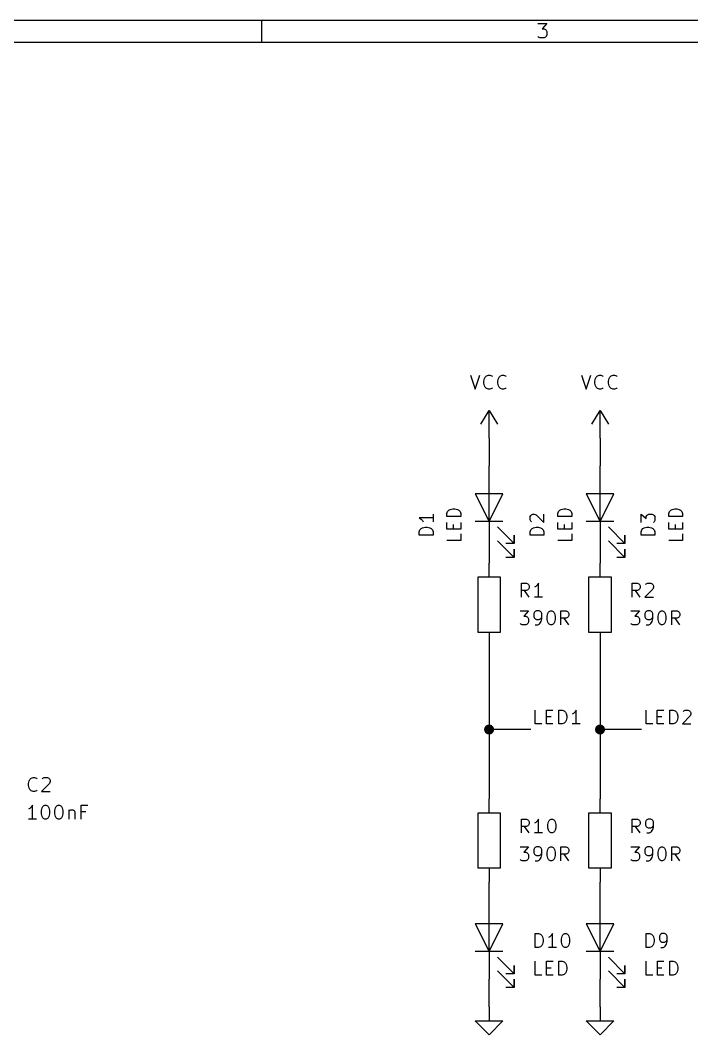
# Model space of a CAD drawing. Extents: x 0.4 to 11.3, y -7.9 to -0.4.
# Drawn here: x 3.459 to 5.881, y -4.05 to -0.394 of the extents above; entities that cross this region are included whole.
import ezdxf

# ---------------------------------------------------------------- set-up
doc = ezdxf.new("R2010")
doc.units = 0
doc.header["$MEASUREMENT"] = 0
for name, color, linetype in [('CYAN2', 4, 'CONTINUOUS'), ('GRAY1', 251, 'CONTINUOUS'), ('GREEN3', 91, 'CONTINUOUS'), ('RED2', 1, 'CONTINUOUS')]:
    doc.layers.add(name, color=color, linetype=linetype)

msp = doc.modelspace()

# ---------------------------------------------------------------- linework, layer by layer
at = {"layer": 'CYAN2', "linetype": 'CONTINUOUS'}
for p, q in [((5.0833, -1.6728), (5.1, -1.7228)), ((5.1, -1.7228), (5.1167, -1.6728)), ((5.1333, -1.6847), (5.1357, -1.6799)), ((5.1357, -1.6799), (5.1405, -1.6752)), ((5.1405, -1.6752), (5.1476, -1.6728)), ((5.1476, -1.6728), (5.1524, -1.6728)), ((5.1524, -1.6728), (5.1595, -1.6752)), ((5.1595, -1.6752), (5.1619, -1.6776)), ((5.1833, -1.6847), (5.1857, -1.6799)), ((5.1857, -1.6799), (5.1905, -1.6752)), ((5.1905, -1.6752), (5.1976, -1.6728)), ((5.1976, -1.6728), (5.2024, -1.6728)), ((5.2024, -1.6728), (5.2095, -1.6752)), ((5.2095, -1.6752), (5.2119, -1.6776)), ((5.4833, -1.6728), (5.5, -1.7228)), ((5.5, -1.7228), (5.5167, -1.6728)), ((5.5333, -1.6847), (5.5357, -1.6799)), ((5.5357, -1.6799), (5.5405, -1.6752)), ((5.5405, -1.6752), (5.5476, -1.6728)), ((5.5476, -1.6728), (5.5524, -1.6728)), ((5.5524, -1.6728), (5.5595, -1.6752)), ((5.5595, -1.6752), (5.5619, -1.6776)), ((5.5833, -1.6847), (5.5857, -1.6799)), ((5.5857, -1.6799), (5.5905, -1.6752)), ((5.5905, -1.6752), (5.5976, -1.6728)), ((5.5976, -1.6728), (5.6024, -1.6728)), ((5.6024, -1.6728), (5.6095, -1.6752)), ((5.6095, -1.6752), (5.6119, -1.6776)), ((5.131, -1.6942), (5.1333, -1.6847)), ((5.131, -1.7014), (5.131, -1.6942)), ((5.1333, -1.7109), (5.131, -1.7014)), ((5.1357, -1.7157), (5.1333, -1.7109)), ((5.1405, -1.7204), (5.1357, -1.7157)), ((5.1619, -1.718), (5.1595, -1.7204)), ((5.181, -1.6942), (5.1833, -1.6847)), ((5.181, -1.7014), (5.181, -1.6942)), ((5.1833, -1.7109), (5.181, -1.7014)), ((5.1857, -1.7157), (5.1833, -1.7109)), ((5.1905, -1.7204), (5.1857, -1.7157)), ((5.2119, -1.718), (5.2095, -1.7204)), ((5.531, -1.6942), (5.5333, -1.6847)), ((5.531, -1.7014), (5.531, -1.6942)), ((5.5333, -1.7109), (5.531, -1.7014)), ((5.5357, -1.7157), (5.5333, -1.7109)), ((5.5405, -1.7204), (5.5357, -1.7157)), ((5.5619, -1.718), (5.5595, -1.7204)), ((5.581, -1.6942), (5.5833, -1.6847)), ((5.581, -1.7014), (5.581, -1.6942)), ((5.5833, -1.7109), (5.581, -1.7014)), ((5.5857, -1.7157), (5.5833, -1.7109)), ((5.5905, -1.7204), (5.5857, -1.7157)), ((5.6119, -1.718), (5.6095, -1.7204)), ((5.1476, -1.7228), (5.1405, -1.7204)), ((5.1524, -1.7228), (5.1476, -1.7228)), ((5.1595, -1.7204), (5.1524, -1.7228)), ((5.1976, -1.7228), (5.1905, -1.7204)), ((5.2024, -1.7228), (5.1976, -1.7228)), ((5.2095, -1.7204), (5.2024, -1.7228)), ((5.5476, -1.7228), (5.5405, -1.7204)), ((5.5524, -1.7228), (5.5476, -1.7228)), ((5.5595, -1.7204), (5.5524, -1.7228)), ((5.5976, -1.7228), (5.5905, -1.7204)), ((5.6024, -1.7228), (5.5976, -1.7228)), ((5.6095, -1.7204), (5.6024, -1.7228)), ((5.0049, -2.1589), (5.0097, -2.1565)), ((5.0097, -2.1565), (5.0192, -2.1542)), ((5.0192, -2.1542), (5.0264, -2.1542)), ((5.0264, -2.1542), (5.0359, -2.1565)), ((5.0359, -2.1565), (5.0407, -2.1589)), ((5.4049, -2.1589), (5.4097, -2.1565)), ((5.4097, -2.1565), (5.4192, -2.1542)), ((5.4192, -2.1542), (5.4264, -2.1542)), ((5.4264, -2.1542), (5.4359, -2.1565)), ((5.4359, -2.1565), (5.4407, -2.1589)), ((5.8049, -2.1589), (5.8097, -2.1565)), ((5.8097, -2.1565), (5.8192, -2.1542)), ((5.8192, -2.1542), (5.8264, -2.1542)), ((5.8264, -2.1542), (5.8359, -2.1565)), ((5.8359, -2.1565), (5.8407, -2.1589)), ((4.9478, -2.1875), (4.8978, -2.1875)), ((4.8978, -2.1875), (4.9049, -2.1923)), ((4.9049, -2.1923), (4.9097, -2.197)), ((4.9478, -2.1732), (4.9478, -2.2018)), ((4.9978, -2.1708), (5.0002, -2.1637)), ((4.9978, -2.1827), (4.9978, -2.1708)), ((5.0478, -2.1827), (4.9978, -2.1827)), ((5.0002, -2.1637), (5.0049, -2.1589)), ((5.0407, -2.1589), (5.0454, -2.1637)), ((5.0454, -2.1637), (5.0478, -2.1708)), ((5.0478, -2.1708), (5.0478, -2.1827)), ((5.2978, -2.1827), (5.3002, -2.178)), ((5.2978, -2.1946), (5.2978, -2.1827)), ((5.3002, -2.178), (5.3026, -2.1756)), ((5.3026, -2.1756), (5.3073, -2.1732)), ((5.3073, -2.1732), (5.3121, -2.1732)), ((5.3121, -2.1732), (5.3192, -2.1756)), ((5.3192, -2.1756), (5.3478, -2.2042)), ((5.3478, -2.2042), (5.3478, -2.1732)), ((5.3978, -2.1708), (5.4002, -2.1637)), ((5.3978, -2.1827), (5.3978, -2.1708)), ((5.4478, -2.1827), (5.3978, -2.1827)), ((5.4002, -2.1637), (5.4049, -2.1589)), ((5.4407, -2.1589), (5.4454, -2.1637)), ((5.4454, -2.1637), (5.4478, -2.1708)), ((5.4478, -2.1708), (5.4478, -2.1827)), ((5.6978, -2.2042), (5.6978, -2.1732)), ((5.6978, -2.1732), (5.7169, -2.1899)), ((5.7169, -2.1827), (5.7192, -2.178)), ((5.7169, -2.1899), (5.7169, -2.1827)), ((5.7192, -2.178), (5.7216, -2.1756)), ((5.7216, -2.1756), (5.7264, -2.1732)), ((5.7264, -2.1732), (5.7383, -2.1732)), ((5.7383, -2.1732), (5.743, -2.1756)), ((5.743, -2.1756), (5.7454, -2.178)), ((5.7454, -2.178), (5.7478, -2.1827)), ((5.7478, -2.1827), (5.7478, -2.197)), ((5.7978, -2.1708), (5.8002, -2.1637)), ((5.7978, -2.1827), (5.7978, -2.1708)), ((5.8478, -2.1827), (5.7978, -2.1827)), ((5.8002, -2.1637), (5.8049, -2.1589)), ((5.8407, -2.1589), (5.8454, -2.1637)), ((5.8454, -2.1637), (5.8478, -2.1708)), ((5.8478, -2.1708), (5.8478, -2.1827)), ((4.9002, -2.2304), (4.9049, -2.2256)), ((4.9049, -2.2256), (4.9097, -2.2232)), ((4.9097, -2.197), (4.9121, -2.2018)), ((4.9097, -2.2232), (4.9192, -2.2208)), ((4.9192, -2.2208), (4.9264, -2.2208)), ((4.9264, -2.2208), (4.9359, -2.2232)), ((4.9359, -2.2232), (4.9407, -2.2256)), ((4.9407, -2.2256), (4.9454, -2.2304)), ((4.9978, -2.228), (4.9978, -2.2042)), ((5.0478, -2.228), (4.9978, -2.228)), ((5.0216, -2.228), (5.0216, -2.2113)), ((5.0478, -2.2042), (5.0478, -2.228)), ((5.3002, -2.1994), (5.2978, -2.1946)), ((5.3026, -2.2018), (5.3002, -2.1994)), ((5.3002, -2.2304), (5.3049, -2.2256)), ((5.3049, -2.2256), (5.3097, -2.2232)), ((5.3097, -2.2232), (5.3192, -2.2208)), ((5.3192, -2.2208), (5.3264, -2.2208)), ((5.3264, -2.2208), (5.3359, -2.2232)), ((5.3359, -2.2232), (5.3407, -2.2256)), ((5.3407, -2.2256), (5.3454, -2.2304)), ((5.3978, -2.228), (5.3978, -2.2042)), ((5.4478, -2.228), (5.3978, -2.228)), ((5.4216, -2.228), (5.4216, -2.2113)), ((5.4478, -2.2042), (5.4478, -2.228)), ((5.7002, -2.2304), (5.7049, -2.2256)), ((5.7049, -2.2256), (5.7097, -2.2232)), ((5.7097, -2.2232), (5.7192, -2.2208)), ((5.7192, -2.2208), (5.7264, -2.2208)), ((5.7264, -2.2208), (5.7359, -2.2232)), ((5.7359, -2.2232), (5.7407, -2.2256)), ((5.7407, -2.2256), (5.7454, -2.2304)), ((5.7454, -2.2018), (5.743, -2.2042)), ((5.7478, -2.197), (5.7454, -2.2018)), ((5.7978, -2.228), (5.7978, -2.2042)), ((5.8478, -2.228), (5.7978, -2.228)), ((5.8216, -2.228), (5.8216, -2.2113)), ((5.8478, -2.2042), (5.8478, -2.228)), ((4.8978, -2.2375), (4.9002, -2.2304)), ((4.8978, -2.2494), (4.8978, -2.2375)), ((4.9478, -2.2494), (4.8978, -2.2494)), ((4.9454, -2.2304), (4.9478, -2.2375)), ((4.9478, -2.2375), (4.9478, -2.2494)), ((5.0478, -2.2446), (5.0478, -2.2684)), ((5.2978, -2.2375), (5.3002, -2.2304)), ((5.2978, -2.2494), (5.2978, -2.2375)), ((5.3478, -2.2494), (5.2978, -2.2494)), ((5.3454, -2.2304), (5.3478, -2.2375)), ((5.3478, -2.2375), (5.3478, -2.2494)), ((5.4478, -2.2446), (5.4478, -2.2684)), ((5.6978, -2.2375), (5.7002, -2.2304)), ((5.6978, -2.2494), (5.6978, -2.2375)), ((5.7478, -2.2494), (5.6978, -2.2494)), ((5.7454, -2.2304), (5.7478, -2.2375)), ((5.7478, -2.2375), (5.7478, -2.2494)), ((5.8478, -2.2446), (5.8478, -2.2684)), ((5.0478, -2.2684), (4.9978, -2.2684)), ((5.4478, -2.2684), (5.3978, -2.2684)), ((5.8478, -2.2684), (5.7978, -2.2684)), ((5.2663, -2.4728), (5.2663, -2.4228)), ((5.2663, -2.4228), (5.2853, -2.4228)), ((5.2853, -2.449), (5.2663, -2.449)), ((5.2949, -2.4728), (5.2782, -2.449)), ((5.2853, -2.4228), (5.2901, -2.4252)), ((5.2901, -2.4466), (5.2853, -2.449)), ((5.2901, -2.4252), (5.2925, -2.4276)), ((5.2925, -2.4442), (5.2901, -2.4466)), ((5.2925, -2.4276), (5.2949, -2.4323)), ((5.2949, -2.4395), (5.2925, -2.4442)), ((5.2949, -2.4323), (5.2949, -2.4395)), ((5.3187, -2.4347), (5.3139, -2.4371)), ((5.3234, -2.4299), (5.3187, -2.4347)), ((5.3282, -2.4228), (5.3234, -2.4299)), ((5.3282, -2.4728), (5.3282, -2.4228)), ((5.6663, -2.4728), (5.6663, -2.4228)), ((5.6663, -2.4228), (5.6853, -2.4228)), ((5.6853, -2.449), (5.6663, -2.449)), ((5.6949, -2.4728), (5.6782, -2.449)), ((5.6853, -2.4228), (5.6901, -2.4252)), ((5.6901, -2.4466), (5.6853, -2.449)), ((5.6901, -2.4252), (5.6925, -2.4276)), ((5.6925, -2.4442), (5.6901, -2.4466)), ((5.6925, -2.4276), (5.6949, -2.4323)), ((5.6949, -2.4395), (5.6925, -2.4442)), ((5.6949, -2.4323), (5.6949, -2.4395)), ((5.7401, -2.4442), (5.7115, -2.4728)), ((5.7139, -2.4276), (5.7163, -2.4252)), ((5.7163, -2.4252), (5.721, -2.4228)), ((5.721, -2.4228), (5.7329, -2.4228)), ((5.7329, -2.4228), (5.7377, -2.4252)), ((5.7377, -2.4252), (5.7401, -2.4276)), ((5.7401, -2.4276), (5.7425, -2.4323)), ((5.7425, -2.4371), (5.7401, -2.4442)), ((5.7425, -2.4323), (5.7425, -2.4371)), ((5.3425, -2.4728), (5.3139, -2.4728)), ((5.7115, -2.4728), (5.7425, -2.4728)), ((5.2615, -2.5228), (5.2925, -2.5228)), ((5.2925, -2.5228), (5.2758, -2.5418)), ((5.321, -2.5228), (5.3163, -2.5252)), ((5.3306, -2.5228), (5.321, -2.5228)), ((5.3353, -2.5252), (5.3306, -2.5228)), ((5.3663, -2.5252), (5.371, -2.5228)), ((5.371, -2.5228), (5.3758, -2.5228)), ((5.3758, -2.5228), (5.3806, -2.5252)), ((5.4091, -2.5728), (5.4091, -2.5228)), ((5.4091, -2.5228), (5.4282, -2.5228)), ((5.4282, -2.5228), (5.4329, -2.5252)), ((5.6615, -2.5228), (5.6925, -2.5228)), ((5.6925, -2.5228), (5.6758, -2.5418)), ((5.721, -2.5228), (5.7163, -2.5252)), ((5.7306, -2.5228), (5.721, -2.5228)), ((5.7353, -2.5252), (5.7306, -2.5228)), ((5.7663, -2.5252), (5.771, -2.5228)), ((5.771, -2.5228), (5.7758, -2.5228)), ((5.7758, -2.5228), (5.7806, -2.5252)), ((5.8091, -2.5728), (5.8091, -2.5228)), ((5.8091, -2.5228), (5.8282, -2.5228)), ((5.8282, -2.5228), (5.8329, -2.5252)), ((5.2758, -2.5418), (5.2829, -2.5418)), ((5.2829, -2.5418), (5.2877, -2.5442)), ((5.2877, -2.5442), (5.2901, -2.5466)), ((5.2901, -2.5466), (5.2925, -2.5514)), ((5.2925, -2.5514), (5.2925, -2.5633)), ((5.3139, -2.5276), (5.3115, -2.5323)), ((5.3115, -2.5323), (5.3115, -2.5442)), ((5.3115, -2.5442), (5.3139, -2.549)), ((5.3163, -2.5252), (5.3139, -2.5276)), ((5.3139, -2.549), (5.3163, -2.5514)), ((5.3163, -2.5514), (5.321, -2.5538)), ((5.321, -2.5538), (5.3306, -2.5538)), ((5.3306, -2.5538), (5.3353, -2.5514)), ((5.3377, -2.5276), (5.3353, -2.5252)), ((5.3353, -2.5514), (5.3377, -2.549)), ((5.3401, -2.5323), (5.3377, -2.5276)), ((5.3377, -2.549), (5.3401, -2.5442)), ((5.3377, -2.5609), (5.3401, -2.5514)), ((5.3401, -2.5514), (5.3401, -2.5323)), ((5.3591, -2.5418), (5.3615, -2.5323)), ((5.3591, -2.5538), (5.3591, -2.5418)), ((5.3615, -2.5633), (5.3591, -2.5538)), ((5.3615, -2.5323), (5.3639, -2.5276)), ((5.3639, -2.5276), (5.3663, -2.5252)), ((5.3806, -2.5252), (5.3829, -2.5276)), ((5.3829, -2.5276), (5.3853, -2.5323)), ((5.3853, -2.5323), (5.3877, -2.5418)), ((5.3877, -2.5538), (5.3853, -2.5633)), ((5.3877, -2.5418), (5.3877, -2.5538)), ((5.4282, -2.549), (5.4091, -2.549)), ((5.4377, -2.5728), (5.421, -2.549)), ((5.4329, -2.5466), (5.4282, -2.549)), ((5.4329, -2.5252), (5.4353, -2.5276)), ((5.4353, -2.5442), (5.4329, -2.5466)), ((5.4353, -2.5276), (5.4377, -2.5323)), ((5.4377, -2.5395), (5.4353, -2.5442)), ((5.4377, -2.5323), (5.4377, -2.5395)), ((5.6758, -2.5418), (5.6829, -2.5418)), ((5.6829, -2.5418), (5.6877, -2.5442)), ((5.6877, -2.5442), (5.6901, -2.5466)), ((5.6901, -2.5466), (5.6925, -2.5514)), ((5.6925, -2.5514), (5.6925, -2.5633)), ((5.7139, -2.5276), (5.7115, -2.5323)), ((5.7115, -2.5323), (5.7115, -2.5442)), ((5.7115, -2.5442), (5.7139, -2.549)), ((5.7163, -2.5252), (5.7139, -2.5276)), ((5.7139, -2.549), (5.7163, -2.5514)), ((5.7163, -2.5514), (5.721, -2.5538)), ((5.721, -2.5538), (5.7306, -2.5538)), ((5.7306, -2.5538), (5.7353, -2.5514)), ((5.7377, -2.5276), (5.7353, -2.5252)), ((5.7353, -2.5514), (5.7377, -2.549)), ((5.7401, -2.5323), (5.7377, -2.5276)), ((5.7377, -2.549), (5.7401, -2.5442)), ((5.7377, -2.5609), (5.7401, -2.5514)), ((5.7401, -2.5514), (5.7401, -2.5323)), ((5.7591, -2.5418), (5.7615, -2.5323)), ((5.7591, -2.5538), (5.7591, -2.5418)), ((5.7615, -2.5633), (5.7591, -2.5538)), ((5.7615, -2.5323), (5.7639, -2.5276)), ((5.7639, -2.5276), (5.7663, -2.5252)), ((5.7806, -2.5252), (5.7829, -2.5276)), ((5.7829, -2.5276), (5.7853, -2.5323)), ((5.7853, -2.5323), (5.7877, -2.5418)), ((5.7877, -2.5538), (5.7853, -2.5633)), ((5.7877, -2.5418), (5.7877, -2.5538)), ((5.8282, -2.549), (5.8091, -2.549)), ((5.8377, -2.5728), (5.821, -2.549)), ((5.8329, -2.5466), (5.8282, -2.549)), ((5.8329, -2.5252), (5.8353, -2.5276)), ((5.8353, -2.5442), (5.8329, -2.5466)), ((5.8353, -2.5276), (5.8377, -2.5323)), ((5.8377, -2.5395), (5.8353, -2.5442)), ((5.8377, -2.5323), (5.8377, -2.5395)), ((5.2639, -2.5704), (5.2615, -2.568)), ((5.2687, -2.5728), (5.2639, -2.5704)), ((5.2829, -2.5728), (5.2687, -2.5728)), ((5.2877, -2.5704), (5.2829, -2.5728)), ((5.2901, -2.568), (5.2877, -2.5704)), ((5.2925, -2.5633), (5.2901, -2.568)), ((5.3163, -2.5728), (5.3258, -2.5728)), ((5.3258, -2.5728), (5.3306, -2.5704)), ((5.3306, -2.5704), (5.3329, -2.568)), ((5.3329, -2.568), (5.3377, -2.5609)), ((5.3639, -2.568), (5.3615, -2.5633)), ((5.3663, -2.5704), (5.3639, -2.568)), ((5.371, -2.5728), (5.3663, -2.5704)), ((5.3758, -2.5728), (5.371, -2.5728)), ((5.3806, -2.5704), (5.3758, -2.5728)), ((5.3829, -2.568), (5.3806, -2.5704)), ((5.3853, -2.5633), (5.3829, -2.568)), ((5.6639, -2.5704), (5.6615, -2.568)), ((5.6687, -2.5728), (5.6639, -2.5704)), ((5.6829, -2.5728), (5.6687, -2.5728)), ((5.6877, -2.5704), (5.6829, -2.5728)), ((5.6901, -2.568), (5.6877, -2.5704)), ((5.6925, -2.5633), (5.6901, -2.568)), ((5.7163, -2.5728), (5.7258, -2.5728)), ((5.7258, -2.5728), (5.7306, -2.5704)), ((5.7306, -2.5704), (5.7329, -2.568)), ((5.7329, -2.568), (5.7377, -2.5609)), ((5.7639, -2.568), (5.7615, -2.5633)), ((5.7663, -2.5704), (5.7639, -2.568)), ((5.771, -2.5728), (5.7663, -2.5704)), ((5.7758, -2.5728), (5.771, -2.5728)), ((5.7806, -2.5704), (5.7758, -2.5728)), ((5.7829, -2.568), (5.7806, -2.5704)), ((5.7853, -2.5633), (5.7829, -2.568)), ((3.4889, -3.1442), (3.4913, -3.1347)), ((3.4889, -3.1514), (3.4889, -3.1442)), ((3.4913, -3.1347), (3.4937, -3.1299)), ((3.4937, -3.1299), (3.4984, -3.1252)), ((3.4984, -3.1252), (3.5056, -3.1228)), ((3.5056, -3.1228), (3.5103, -3.1228)), ((3.5103, -3.1228), (3.5175, -3.1252)), ((3.5175, -3.1252), (3.5199, -3.1276)), ((3.5651, -3.1442), (3.5365, -3.1728)), ((3.5389, -3.1276), (3.5413, -3.1252)), ((3.5413, -3.1252), (3.546, -3.1228)), ((3.546, -3.1228), (3.5579, -3.1228)), ((3.5579, -3.1228), (3.5627, -3.1252)), ((3.5627, -3.1252), (3.5651, -3.1276)), ((3.5651, -3.1276), (3.5675, -3.1323)), ((3.5675, -3.1371), (3.5651, -3.1442)), ((3.5675, -3.1323), (3.5675, -3.1371)), ((3.4913, -3.1609), (3.4889, -3.1514)), ((3.4937, -3.1657), (3.4913, -3.1609)), ((3.4984, -3.1704), (3.4937, -3.1657)), ((3.5056, -3.1728), (3.4984, -3.1704)), ((3.5103, -3.1728), (3.5056, -3.1728)), ((3.5175, -3.1704), (3.5103, -3.1728)), ((3.5199, -3.168), (3.5175, -3.1704)), ((3.5365, -3.1728), (3.5675, -3.1728)), ((3.4937, -3.2347), (3.4889, -3.2371)), ((3.4984, -3.2299), (3.4937, -3.2347)), ((3.5032, -3.2228), (3.4984, -3.2299)), ((3.5032, -3.2728), (3.5032, -3.2228)), ((3.5365, -3.2419), (3.5389, -3.2323)), ((3.5365, -3.2538), (3.5365, -3.2419)), ((3.5389, -3.2633), (3.5365, -3.2538)), ((3.5389, -3.2323), (3.5413, -3.2276)), ((3.5413, -3.2276), (3.5437, -3.2252)), ((3.5437, -3.2252), (3.5484, -3.2228)), ((3.5484, -3.2228), (3.5532, -3.2228)), ((3.5532, -3.2228), (3.5579, -3.2252)), ((3.5579, -3.2252), (3.5603, -3.2276)), ((3.5603, -3.2276), (3.5627, -3.2323)), ((3.5627, -3.2323), (3.5651, -3.2419)), ((3.5651, -3.2538), (3.5627, -3.2633)), ((3.5651, -3.2419), (3.5651, -3.2538)), ((3.5841, -3.2419), (3.5865, -3.2323)), ((3.5841, -3.2538), (3.5841, -3.2419)), ((3.5865, -3.2633), (3.5841, -3.2538)), ((3.5865, -3.2323), (3.5889, -3.2276)), ((3.5889, -3.2276), (3.5913, -3.2252)), ((3.5913, -3.2252), (3.596, -3.2228)), ((3.596, -3.2228), (3.6008, -3.2228)), ((3.6008, -3.2228), (3.6056, -3.2252)), ((3.6056, -3.2252), (3.6079, -3.2276)), ((3.6079, -3.2276), (3.6103, -3.2323)), ((3.6103, -3.2323), (3.6127, -3.2419)), ((3.6127, -3.2538), (3.6103, -3.2633)), ((3.6127, -3.2419), (3.6127, -3.2538)), ((3.6341, -3.2395), (3.6341, -3.2728)), ((3.6341, -3.2442), (3.6365, -3.2419)), ((3.6365, -3.2419), (3.6413, -3.2395)), ((3.6413, -3.2395), (3.6484, -3.2395)), ((3.6484, -3.2395), (3.6532, -3.2419)), ((3.6532, -3.2419), (3.6556, -3.2466)), ((3.6556, -3.2466), (3.6556, -3.2728)), ((3.6794, -3.2728), (3.6794, -3.2228)), ((3.6794, -3.2228), (3.7032, -3.2228)), ((3.696, -3.2466), (3.6794, -3.2466)), ((3.5175, -3.2728), (3.4889, -3.2728)), ((3.5413, -3.268), (3.5389, -3.2633)), ((3.5437, -3.2704), (3.5413, -3.268)), ((3.5484, -3.2728), (3.5437, -3.2704)), ((3.5532, -3.2728), (3.5484, -3.2728)), ((3.5579, -3.2704), (3.5532, -3.2728)), ((3.5603, -3.268), (3.5579, -3.2704)), ((3.5627, -3.2633), (3.5603, -3.268)), ((3.5889, -3.268), (3.5865, -3.2633)), ((3.5913, -3.2704), (3.5889, -3.268)), ((3.596, -3.2728), (3.5913, -3.2704)), ((3.6008, -3.2728), (3.596, -3.2728)), ((3.6056, -3.2704), (3.6008, -3.2728)), ((3.6079, -3.268), (3.6056, -3.2704)), ((3.6103, -3.2633), (3.6079, -3.268)), ((5.2663, -3.3228), (5.2663, -3.2728)), ((5.2663, -3.2728), (5.2853, -3.2728)), ((5.2853, -3.2728), (5.2901, -3.2752)), ((5.2901, -3.2752), (5.2925, -3.2776)), ((5.2925, -3.2776), (5.2949, -3.2823)), ((5.2949, -3.2895), (5.2925, -3.2942)), ((5.2949, -3.2823), (5.2949, -3.2895)), ((5.3187, -3.2847), (5.3139, -3.2871)), ((5.3234, -3.2799), (5.3187, -3.2847)), ((5.3282, -3.2728), (5.3234, -3.2799)), ((5.3282, -3.3228), (5.3282, -3.2728)), ((5.3615, -3.2919), (5.3639, -3.2823)), ((5.3639, -3.2823), (5.3663, -3.2776)), ((5.3663, -3.2776), (5.3687, -3.2752)), ((5.3687, -3.2752), (5.3734, -3.2728)), ((5.3734, -3.2728), (5.3782, -3.2728)), ((5.3782, -3.2728), (5.3829, -3.2752)), ((5.3829, -3.2752), (5.3853, -3.2776)), ((5.3853, -3.2776), (5.3877, -3.2823)), ((5.3877, -3.2823), (5.3901, -3.2919)), ((5.6663, -3.3228), (5.6663, -3.2728)), ((5.6663, -3.2728), (5.6853, -3.2728)), ((5.6853, -3.2728), (5.6901, -3.2752)), ((5.6901, -3.2752), (5.6925, -3.2776)), ((5.6925, -3.2776), (5.6949, -3.2823)), ((5.6949, -3.2895), (5.6925, -3.2942)), ((5.6949, -3.2823), (5.6949, -3.2895)), ((5.7163, -3.2776), (5.7139, -3.2823)), ((5.7139, -3.2823), (5.7139, -3.2942)), ((5.7187, -3.2752), (5.7163, -3.2776)), ((5.7234, -3.2728), (5.7187, -3.2752)), ((5.7329, -3.2728), (5.7234, -3.2728)), ((5.7377, -3.2752), (5.7329, -3.2728)), ((5.7401, -3.2776), (5.7377, -3.2752)), ((5.7425, -3.2823), (5.7401, -3.2776)), ((5.7425, -3.3014), (5.7425, -3.2823)), ((5.2853, -3.299), (5.2663, -3.299)), ((5.2949, -3.3228), (5.2782, -3.299)), ((5.2901, -3.2966), (5.2853, -3.299)), ((5.2925, -3.2942), (5.2901, -3.2966)), ((5.3425, -3.3228), (5.3139, -3.3228)), ((5.3615, -3.3038), (5.3615, -3.2919)), ((5.3639, -3.3133), (5.3615, -3.3038)), ((5.3663, -3.318), (5.3639, -3.3133)), ((5.3687, -3.3204), (5.3663, -3.318)), ((5.3734, -3.3228), (5.3687, -3.3204)), ((5.3782, -3.3228), (5.3734, -3.3228)), ((5.3829, -3.3204), (5.3782, -3.3228)), ((5.3853, -3.318), (5.3829, -3.3204)), ((5.3877, -3.3133), (5.3853, -3.318)), ((5.3901, -3.3038), (5.3877, -3.3133)), ((5.3901, -3.2919), (5.3901, -3.3038)), ((5.6853, -3.299), (5.6663, -3.299)), ((5.6949, -3.3228), (5.6782, -3.299)), ((5.6901, -3.2966), (5.6853, -3.299)), ((5.6925, -3.2942), (5.6901, -3.2966)), ((5.7139, -3.2942), (5.7163, -3.299)), ((5.7163, -3.299), (5.7187, -3.3014)), ((5.7187, -3.3014), (5.7234, -3.3038)), ((5.7187, -3.3228), (5.7282, -3.3228)), ((5.7234, -3.3038), (5.7329, -3.3038)), ((5.7282, -3.3228), (5.7329, -3.3204)), ((5.7329, -3.3038), (5.7377, -3.3014)), ((5.7329, -3.3204), (5.7353, -3.318)), ((5.7353, -3.318), (5.7401, -3.3109)), ((5.7377, -3.3014), (5.7401, -3.299)), ((5.7401, -3.299), (5.7425, -3.2942)), ((5.7401, -3.3109), (5.7425, -3.3014)), ((5.2615, -3.3728), (5.2925, -3.3728)), ((5.2925, -3.3728), (5.2758, -3.3919)), ((5.2758, -3.3919), (5.2829, -3.3919)), ((5.2829, -3.3919), (5.2877, -3.3942)), ((5.2877, -3.3942), (5.2901, -3.3966)), ((5.2901, -3.3966), (5.2925, -3.4014)), ((5.3139, -3.3776), (5.3115, -3.3823)), ((5.3115, -3.3823), (5.3115, -3.3942)), ((5.3115, -3.3942), (5.3139, -3.399)), ((5.3163, -3.3752), (5.3139, -3.3776)), ((5.3139, -3.399), (5.3163, -3.4014)), ((5.321, -3.3728), (5.3163, -3.3752)), ((5.3306, -3.3728), (5.321, -3.3728)), ((5.3353, -3.3752), (5.3306, -3.3728)), ((5.3377, -3.3776), (5.3353, -3.3752)), ((5.3353, -3.4014), (5.3377, -3.399)), ((5.3401, -3.3823), (5.3377, -3.3776)), ((5.3377, -3.399), (5.3401, -3.3942)), ((5.3401, -3.4014), (5.3401, -3.3823)), ((5.3591, -3.3919), (5.3615, -3.3823)), ((5.3591, -3.4038), (5.3591, -3.3919)), ((5.3615, -3.3823), (5.3639, -3.3776)), ((5.3639, -3.3776), (5.3663, -3.3752)), ((5.3663, -3.3752), (5.371, -3.3728)), ((5.371, -3.3728), (5.3758, -3.3728)), ((5.3758, -3.3728), (5.3806, -3.3752)), ((5.3806, -3.3752), (5.3829, -3.3776)), ((5.3829, -3.3776), (5.3853, -3.3823)), ((5.3853, -3.3823), (5.3877, -3.3919)), ((5.3877, -3.3919), (5.3877, -3.4038)), ((5.4091, -3.4228), (5.4091, -3.3728)), ((5.4091, -3.3728), (5.4282, -3.3728)), ((5.4282, -3.399), (5.4091, -3.399)), ((5.4377, -3.4228), (5.421, -3.399)), ((5.4282, -3.3728), (5.4329, -3.3752)), ((5.4329, -3.3966), (5.4282, -3.399)), ((5.4329, -3.3752), (5.4353, -3.3776)), ((5.4353, -3.3942), (5.4329, -3.3966)), ((5.4353, -3.3776), (5.4377, -3.3823)), ((5.4377, -3.3895), (5.4353, -3.3942)), ((5.4377, -3.3823), (5.4377, -3.3895)), ((5.6615, -3.3728), (5.6925, -3.3728)), ((5.6925, -3.3728), (5.6758, -3.3919)), ((5.6758, -3.3919), (5.6829, -3.3919)), ((5.6829, -3.3919), (5.6877, -3.3942)), ((5.6877, -3.3942), (5.6901, -3.3966)), ((5.6901, -3.3966), (5.6925, -3.4014)), ((5.7139, -3.3776), (5.7115, -3.3823)), ((5.7115, -3.3823), (5.7115, -3.3942)), ((5.7115, -3.3942), (5.7139, -3.399)), ((5.7163, -3.3752), (5.7139, -3.3776)), ((5.7139, -3.399), (5.7163, -3.4014)), ((5.721, -3.3728), (5.7163, -3.3752)), ((5.7306, -3.3728), (5.721, -3.3728)), ((5.7353, -3.3752), (5.7306, -3.3728)), ((5.7377, -3.3776), (5.7353, -3.3752)), ((5.7353, -3.4014), (5.7377, -3.399)), ((5.7401, -3.3823), (5.7377, -3.3776)), ((5.7377, -3.399), (5.7401, -3.3942)), ((5.7401, -3.4014), (5.7401, -3.3823)), ((5.7591, -3.3919), (5.7615, -3.3823)), ((5.7591, -3.4038), (5.7591, -3.3919)), ((5.7615, -3.3823), (5.7639, -3.3776)), ((5.7639, -3.3776), (5.7663, -3.3752)), ((5.7663, -3.3752), (5.771, -3.3728)), ((5.771, -3.3728), (5.7758, -3.3728)), ((5.7758, -3.3728), (5.7806, -3.3752)), ((5.7806, -3.3752), (5.7829, -3.3776)), ((5.7829, -3.3776), (5.7853, -3.3823)), ((5.7853, -3.3823), (5.7877, -3.3919)), ((5.7877, -3.3919), (5.7877, -3.4038)), ((5.8091, -3.4228), (5.8091, -3.3728)), ((5.8091, -3.3728), (5.8282, -3.3728)), ((5.8282, -3.399), (5.8091, -3.399)), ((5.8377, -3.4228), (5.821, -3.399)), ((5.8282, -3.3728), (5.8329, -3.3752)), ((5.8329, -3.3966), (5.8282, -3.399)), ((5.8329, -3.3752), (5.8353, -3.3776)), ((5.8353, -3.3942), (5.8329, -3.3966)), ((5.8353, -3.3776), (5.8377, -3.3823)), ((5.8377, -3.3895), (5.8353, -3.3942)), ((5.8377, -3.3823), (5.8377, -3.3895)), ((5.2639, -3.4204), (5.2615, -3.418)), ((5.2687, -3.4228), (5.2639, -3.4204)), ((5.2829, -3.4228), (5.2687, -3.4228)), ((5.2877, -3.4204), (5.2829, -3.4228)), ((5.2901, -3.418), (5.2877, -3.4204)), ((5.2925, -3.4133), (5.2901, -3.418)), ((5.2925, -3.4014), (5.2925, -3.4133)), ((5.3163, -3.4014), (5.321, -3.4038)), ((5.3163, -3.4228), (5.3258, -3.4228)), ((5.321, -3.4038), (5.3306, -3.4038)), ((5.3258, -3.4228), (5.3306, -3.4204)), ((5.3306, -3.4038), (5.3353, -3.4014)), ((5.3306, -3.4204), (5.3329, -3.418)), ((5.3329, -3.418), (5.3377, -3.4109)), ((5.3377, -3.4109), (5.3401, -3.4014)), ((5.3615, -3.4133), (5.3591, -3.4038)), ((5.3639, -3.418), (5.3615, -3.4133)), ((5.3663, -3.4204), (5.3639, -3.418)), ((5.371, -3.4228), (5.3663, -3.4204)), ((5.3758, -3.4228), (5.371, -3.4228)), ((5.3806, -3.4204), (5.3758, -3.4228)), ((5.3829, -3.418), (5.3806, -3.4204)), ((5.3853, -3.4133), (5.3829, -3.418)), ((5.3877, -3.4038), (5.3853, -3.4133)), ((5.6639, -3.4204), (5.6615, -3.418)), ((5.6687, -3.4228), (5.6639, -3.4204)), ((5.6829, -3.4228), (5.6687, -3.4228)), ((5.6877, -3.4204), (5.6829, -3.4228)), ((5.6901, -3.418), (5.6877, -3.4204)), ((5.6925, -3.4133), (5.6901, -3.418)), ((5.6925, -3.4014), (5.6925, -3.4133)), ((5.7163, -3.4014), (5.721, -3.4038)), ((5.7163, -3.4228), (5.7258, -3.4228)), ((5.721, -3.4038), (5.7306, -3.4038)), ((5.7258, -3.4228), (5.7306, -3.4204)), ((5.7306, -3.4038), (5.7353, -3.4014)), ((5.7306, -3.4204), (5.7329, -3.418)), ((5.7329, -3.418), (5.7377, -3.4109)), ((5.7377, -3.4109), (5.7401, -3.4014)), ((5.7615, -3.4133), (5.7591, -3.4038)), ((5.7639, -3.418), (5.7615, -3.4133)), ((5.7663, -3.4204), (5.7639, -3.418)), ((5.771, -3.4228), (5.7663, -3.4204)), ((5.7758, -3.4228), (5.771, -3.4228)), ((5.7806, -3.4204), (5.7758, -3.4228)), ((5.7829, -3.418), (5.7806, -3.4204)), ((5.7853, -3.4133), (5.7829, -3.418)), ((5.7877, -3.4038), (5.7853, -3.4133)), ((5.3163, -3.7353), (5.3163, -3.6853)), ((5.3163, -3.6853), (5.3282, -3.6853)), ((5.3282, -3.6853), (5.3353, -3.6877)), ((5.3353, -3.6877), (5.3401, -3.6924)), ((5.3401, -3.6924), (5.3425, -3.6972)), ((5.3734, -3.6924), (5.3687, -3.6972)), ((5.3782, -3.6853), (5.3734, -3.6924)), ((5.3782, -3.7353), (5.3782, -3.6853)), ((5.4139, -3.6948), (5.4163, -3.6901)), ((5.4163, -3.6901), (5.4187, -3.6877)), ((5.4187, -3.6877), (5.4234, -3.6853)), ((5.4234, -3.6853), (5.4282, -3.6853)), ((5.4282, -3.6853), (5.4329, -3.6877)), ((5.4329, -3.6877), (5.4353, -3.6901)), ((5.4353, -3.6901), (5.4377, -3.6948)), ((5.7163, -3.7353), (5.7163, -3.6853)), ((5.7163, -3.6853), (5.7282, -3.6853)), ((5.7282, -3.6853), (5.7353, -3.6877)), ((5.7353, -3.6877), (5.7401, -3.6924)), ((5.7401, -3.6924), (5.7425, -3.6972)), ((5.7663, -3.6901), (5.7639, -3.6948)), ((5.7687, -3.6877), (5.7663, -3.6901)), ((5.7734, -3.6853), (5.7687, -3.6877)), ((5.7829, -3.6853), (5.7734, -3.6853)), ((5.7877, -3.6877), (5.7829, -3.6853)), ((5.7901, -3.6901), (5.7877, -3.6877)), ((5.7925, -3.6948), (5.7901, -3.6901)), ((5.3401, -3.7282), (5.3353, -3.7329)), ((5.3425, -3.7234), (5.3401, -3.7282)), ((5.3425, -3.6972), (5.3449, -3.7067)), ((5.3449, -3.7139), (5.3425, -3.7234)), ((5.3449, -3.7067), (5.3449, -3.7139)), ((5.3687, -3.6972), (5.3639, -3.6996)), ((5.4115, -3.7043), (5.4139, -3.6948)), ((5.4115, -3.7163), (5.4115, -3.7043)), ((5.4139, -3.7258), (5.4115, -3.7163)), ((5.4163, -3.7305), (5.4139, -3.7258)), ((5.4377, -3.7258), (5.4353, -3.7305)), ((5.4377, -3.6948), (5.4401, -3.7043)), ((5.4401, -3.7163), (5.4377, -3.7258)), ((5.4401, -3.7043), (5.4401, -3.7163)), ((5.7401, -3.7282), (5.7353, -3.7329)), ((5.7425, -3.7234), (5.7401, -3.7282)), ((5.7425, -3.6972), (5.7449, -3.7067)), ((5.7449, -3.7139), (5.7425, -3.7234)), ((5.7449, -3.7067), (5.7449, -3.7139)), ((5.7639, -3.6948), (5.7639, -3.7067)), ((5.7639, -3.7067), (5.7663, -3.7115)), ((5.7663, -3.7115), (5.7687, -3.7139)), ((5.7687, -3.7139), (5.7734, -3.7163)), ((5.7734, -3.7163), (5.7829, -3.7163)), ((5.7829, -3.7163), (5.7877, -3.7139)), ((5.7853, -3.7305), (5.7901, -3.7234)), ((5.7877, -3.7139), (5.7901, -3.7115)), ((5.7901, -3.7115), (5.7925, -3.7067)), ((5.7901, -3.7234), (5.7925, -3.7139)), ((5.7925, -3.7139), (5.7925, -3.6948)), ((5.3282, -3.7353), (5.3163, -3.7353)), ((5.3353, -3.7329), (5.3282, -3.7353)), ((5.3925, -3.7353), (5.3639, -3.7353)), ((5.4187, -3.7329), (5.4163, -3.7305)), ((5.4234, -3.7353), (5.4187, -3.7329)), ((5.4282, -3.7353), (5.4234, -3.7353)), ((5.4329, -3.7329), (5.4282, -3.7353)), ((5.4353, -3.7305), (5.4329, -3.7329)), ((5.7282, -3.7353), (5.7163, -3.7353)), ((5.7353, -3.7329), (5.7282, -3.7353)), ((5.7687, -3.7353), (5.7782, -3.7353)), ((5.7782, -3.7353), (5.7829, -3.7329)), ((5.7829, -3.7329), (5.7853, -3.7305)), ((5.3163, -3.8353), (5.3163, -3.7853)), ((5.3568, -3.8353), (5.3568, -3.7853)), ((5.3568, -3.7853), (5.3806, -3.7853)), ((5.402, -3.8353), (5.402, -3.7853)), ((5.402, -3.7853), (5.4139, -3.7853)), ((5.4139, -3.7853), (5.421, -3.7877)), ((5.421, -3.7877), (5.4258, -3.7924)), ((5.4258, -3.7924), (5.4282, -3.7972)), ((5.4282, -3.7972), (5.4306, -3.8067)), ((5.7163, -3.8353), (5.7163, -3.7853)), ((5.7568, -3.8353), (5.7568, -3.7853)), ((5.7568, -3.7853), (5.7806, -3.7853)), ((5.802, -3.8353), (5.802, -3.7853)), ((5.802, -3.7853), (5.8139, -3.7853)), ((5.8139, -3.7853), (5.821, -3.7877)), ((5.821, -3.7877), (5.8258, -3.7924)), ((5.8258, -3.7924), (5.8282, -3.7972)), ((5.8282, -3.7972), (5.8306, -3.8067)), ((5.3401, -3.8353), (5.3163, -3.8353)), ((5.3568, -3.8091), (5.3734, -3.8091)), ((5.3806, -3.8353), (5.3568, -3.8353)), ((5.4139, -3.8353), (5.402, -3.8353)), ((5.421, -3.8329), (5.4139, -3.8353)), ((5.4258, -3.8282), (5.421, -3.8329)), ((5.4282, -3.8234), (5.4258, -3.8282)), ((5.4306, -3.8139), (5.4282, -3.8234)), ((5.4306, -3.8067), (5.4306, -3.8139)), ((5.7401, -3.8353), (5.7163, -3.8353)), ((5.7568, -3.8091), (5.7734, -3.8091)), ((5.7806, -3.8353), (5.7568, -3.8353)), ((5.8139, -3.8353), (5.802, -3.8353)), ((5.821, -3.8329), (5.8139, -3.8353)), ((5.8258, -3.8282), (5.821, -3.8329)), ((5.8282, -3.8234), (5.8258, -3.8282)), ((5.8306, -3.8139), (5.8282, -3.8234)), ((5.8306, -3.8067), (5.8306, -3.8139))]:
    msp.add_line(p, q, dxfattribs=at)
at = {"layer": 'GRAY1', "linetype": 'CONTINUOUS'}
for p, q in [((5.316, -2.9298), (5.316, -2.8798)), ((5.3565, -2.9298), (5.3565, -2.8798)), ((5.3565, -2.8798), (5.3803, -2.8798)), ((5.4017, -2.9298), (5.4017, -2.8798)), ((5.4017, -2.8798), (5.4136, -2.8798)), ((5.4136, -2.8798), (5.4208, -2.8822)), ((5.4208, -2.8822), (5.4255, -2.8869)), ((5.4255, -2.8869), (5.4279, -2.8917)), ((5.4589, -2.8869), (5.4541, -2.8917)), ((5.4636, -2.8798), (5.4589, -2.8869)), ((5.4636, -2.9298), (5.4636, -2.8798)), ((5.716, -2.9298), (5.716, -2.8798)), ((5.7565, -2.9298), (5.7565, -2.8798)), ((5.7565, -2.8798), (5.7803, -2.8798)), ((5.8017, -2.9298), (5.8017, -2.8798)), ((5.8017, -2.8798), (5.8136, -2.8798)), ((5.8136, -2.8798), (5.8208, -2.8822)), ((5.8208, -2.8822), (5.8255, -2.8869)), ((5.8255, -2.8869), (5.8279, -2.8917)), ((5.8493, -2.8846), (5.8517, -2.8822)), ((5.8517, -2.8822), (5.8565, -2.8798)), ((5.8565, -2.8798), (5.8684, -2.8798)), ((5.8684, -2.8798), (5.8732, -2.8822)), ((5.8732, -2.8822), (5.8755, -2.8846)), ((5.8755, -2.8846), (5.8779, -2.8893)), ((5.3565, -2.9036), (5.3732, -2.9036)), ((5.4255, -2.9227), (5.4208, -2.9274)), ((5.4279, -2.9179), (5.4255, -2.9227)), ((5.4279, -2.8917), (5.4303, -2.9012)), ((5.4303, -2.9084), (5.4279, -2.9179)), ((5.4303, -2.9012), (5.4303, -2.9084)), ((5.4541, -2.8917), (5.4493, -2.8941)), ((5.7565, -2.9036), (5.7732, -2.9036)), ((5.8255, -2.9227), (5.8208, -2.9274)), ((5.8279, -2.9179), (5.8255, -2.9227)), ((5.8279, -2.8917), (5.8303, -2.9012)), ((5.8303, -2.9084), (5.8279, -2.9179)), ((5.8303, -2.9012), (5.8303, -2.9084)), ((5.8755, -2.9012), (5.847, -2.9298)), ((5.8779, -2.8941), (5.8755, -2.9012)), ((5.8779, -2.8893), (5.8779, -2.8941)), ((5.3398, -2.9298), (5.316, -2.9298)), ((5.3803, -2.9298), (5.3565, -2.9298)), ((5.4136, -2.9298), (5.4017, -2.9298)), ((5.4208, -2.9274), (5.4136, -2.9298)), ((5.4779, -2.9298), (5.4493, -2.9298)), ((5.7398, -2.9298), (5.716, -2.9298)), ((5.7803, -2.9298), (5.7565, -2.9298)), ((5.8136, -2.9298), (5.8017, -2.9298)), ((5.8208, -2.9274), (5.8136, -2.9298)), ((5.847, -2.9298), (5.8779, -2.9298))]:
    msp.add_line(p, q, dxfattribs=at)
at = {"layer": 'GREEN3', "linetype": 'CONTINUOUS'}
for p, q in [((5.15, -1.9), (5.15, -2)), ((5.55, -1.9), (5.55, -2)), ((5.15, -2.3), (5.15, -2.35)), ((5.55, -2.3), (5.55, -2.35)), ((5.15, -2.65), (5.15, -2.95)), ((5.55, -2.65), (5.55, -2.95)), ((5.3, -2.95), (5.15, -2.95)), ((5.15, -2.95), (5.15, -3.2)), ((5.55, -2.95), (5.55, -3.2)), ((5.7, -2.95), (5.55, -2.95)), ((5.15, -3.55), (5.15, -3.5)), ((5.55, -3.55), (5.55, -3.5)), ((5.15, -3.95), (5.15, -3.85)), ((5.55, -3.95), (5.55, -3.85))]:
    msp.add_line(p, q, dxfattribs=at)
at = {"layer": 'GREEN3', "const_width": 0.018}
for points in [[(5.141, -2.95, 1), (5.159, -2.95, 1)], [(5.541, -2.95, 1), (5.559, -2.95, 1)]]:
    msp.add_lwpolyline(points, format="xyb", close=True, dxfattribs=at)
at = {"layer": 'RED2', "linetype": 'CONTINUOUS'}
for p, q in [((0.3937, -0.3937), (11.2993, -0.3937)), ((4.3307, -0.4724), (4.3307, -0.3937)), ((5.3262, -0.4053), (5.3578, -0.4053)), ((5.3578, -0.4053), (5.3408, -0.4248)), ((5.3408, -0.4248), (5.3481, -0.4248)), ((5.3481, -0.4248), (5.353, -0.4272)), ((5.353, -0.4272), (5.3554, -0.4296)), ((5.3554, -0.4296), (5.3578, -0.4345)), ((5.3578, -0.4345), (5.3578, -0.4467)), ((0.4724, -0.4724), (11.2206, -0.4724)), ((5.3286, -0.454), (5.3262, -0.4516)), ((5.3335, -0.4564), (5.3286, -0.454)), ((5.3481, -0.4564), (5.3335, -0.4564)), ((5.353, -0.454), (5.3481, -0.4564)), ((5.3554, -0.4516), (5.353, -0.454)), ((5.3578, -0.4467), (5.3554, -0.4516)), ((5.12, -1.85), (5.15, -1.8)), ((5.15, -1.9), (5.15, -1.8)), ((5.15, -1.8), (5.18, -1.85)), ((5.52, -1.85), (5.55, -1.8)), ((5.55, -1.9), (5.55, -1.8)), ((5.55, -1.8), (5.58, -1.85)), ((5.15, -2.1), (5.15, -2)), ((5.55, -2.1), (5.55, -2)), ((5.2, -2.1), (5.1, -2.1)), ((5.1, -2.1), (5.15, -2.2)), ((5.15, -2.2), (5.15, -2.1)), ((5.15, -2.2), (5.2, -2.1)), ((5.6, -2.1), (5.5, -2.1)), ((5.5, -2.1), (5.55, -2.2)), ((5.55, -2.2), (5.55, -2.1)), ((5.55, -2.2), (5.6, -2.1)), ((5.2, -2.2), (5.1, -2.2)), ((5.15, -2.2), (5.15, -2.3)), ((5.18, -2.22), (5.24, -2.28)), ((5.6, -2.2), (5.5, -2.2)), ((5.55, -2.2), (5.55, -2.3)), ((5.58, -2.22), (5.64, -2.28)), ((5.24, -2.28), (5.24, -2.25)), ((5.24, -2.25), (5.24, -2.28)), ((5.64, -2.28), (5.64, -2.25)), ((5.64, -2.25), (5.64, -2.28)), ((5.18, -2.27), (5.24, -2.33)), ((5.24, -2.28), (5.21, -2.28)), ((5.24, -2.33), (5.24, -2.3)), ((5.24, -2.3), (5.24, -2.33)), ((5.58, -2.27), (5.64, -2.33)), ((5.64, -2.28), (5.61, -2.28)), ((5.64, -2.33), (5.64, -2.3)), ((5.64, -2.3), (5.64, -2.33)), ((5.24, -2.33), (5.21, -2.33)), ((5.64, -2.33), (5.61, -2.33)), ((5.15, -2.4), (5.15, -2.35)), ((5.55, -2.4), (5.55, -2.35)), ((5.11, -2.6), (5.11, -2.4)), ((5.11, -2.4), (5.19, -2.4)), ((5.19, -2.4), (5.19, -2.6)), ((5.51, -2.6), (5.51, -2.4)), ((5.51, -2.4), (5.59, -2.4)), ((5.59, -2.4), (5.59, -2.6)), ((5.19, -2.6), (5.11, -2.6)), ((5.15, -2.6), (5.15, -2.65)), ((5.59, -2.6), (5.51, -2.6)), ((5.55, -2.6), (5.55, -2.65)), ((5.15, -3.25), (5.15, -3.2)), ((5.55, -3.25), (5.55, -3.2)), ((5.11, -3.45), (5.11, -3.25)), ((5.11, -3.25), (5.19, -3.25)), ((5.19, -3.25), (5.19, -3.45)), ((5.51, -3.45), (5.51, -3.25)), ((5.51, -3.25), (5.59, -3.25)), ((5.59, -3.25), (5.59, -3.45)), ((5.19, -3.45), (5.11, -3.45)), ((5.15, -3.45), (5.15, -3.5)), ((5.59, -3.45), (5.51, -3.45)), ((5.55, -3.45), (5.55, -3.5)), ((5.15, -3.65), (5.15, -3.55)), ((5.55, -3.65), (5.55, -3.55)), ((5.2, -3.65), (5.1, -3.65)), ((5.1, -3.65), (5.15, -3.75)), ((5.15, -3.75), (5.15, -3.65)), ((5.15, -3.75), (5.2, -3.65)), ((5.6, -3.65), (5.5, -3.65)), ((5.5, -3.65), (5.55, -3.75)), ((5.55, -3.75), (5.55, -3.65)), ((5.55, -3.75), (5.6, -3.65)), ((5.2, -3.75), (5.1, -3.75)), ((5.15, -3.75), (5.15, -3.85)), ((5.6, -3.75), (5.5, -3.75)), ((5.55, -3.75), (5.55, -3.85)), ((5.18, -3.77), (5.24, -3.83)), ((5.24, -3.83), (5.24, -3.8)), ((5.24, -3.8), (5.24, -3.83)), ((5.58, -3.77), (5.64, -3.83)), ((5.64, -3.83), (5.64, -3.8)), ((5.64, -3.8), (5.64, -3.83)), ((5.18, -3.82), (5.24, -3.88)), ((5.24, -3.83), (5.21, -3.83)), ((5.58, -3.82), (5.64, -3.88)), ((5.64, -3.83), (5.61, -3.83)), ((5.24, -3.88), (5.24, -3.85)), ((5.24, -3.85), (5.24, -3.88)), ((5.64, -3.88), (5.64, -3.85)), ((5.64, -3.85), (5.64, -3.88)), ((5.24, -3.88), (5.21, -3.88)), ((5.64, -3.88), (5.61, -3.88)), ((5.15, -3.95), (5.15, -4)), ((5.55, -3.95), (5.55, -4)), ((5.15, -4.05), (5.1, -4)), ((5.1, -4), (5.15, -4)), ((5.15, -4), (5.2, -4)), ((5.2, -4), (5.15, -4.05)), ((5.55, -4.05), (5.5, -4)), ((5.5, -4), (5.55, -4)), ((5.55, -4), (5.6, -4)), ((5.6, -4), (5.55, -4.05))]:
    msp.add_line(p, q, dxfattribs=at)

doc.saveas('drawing.dxf')
